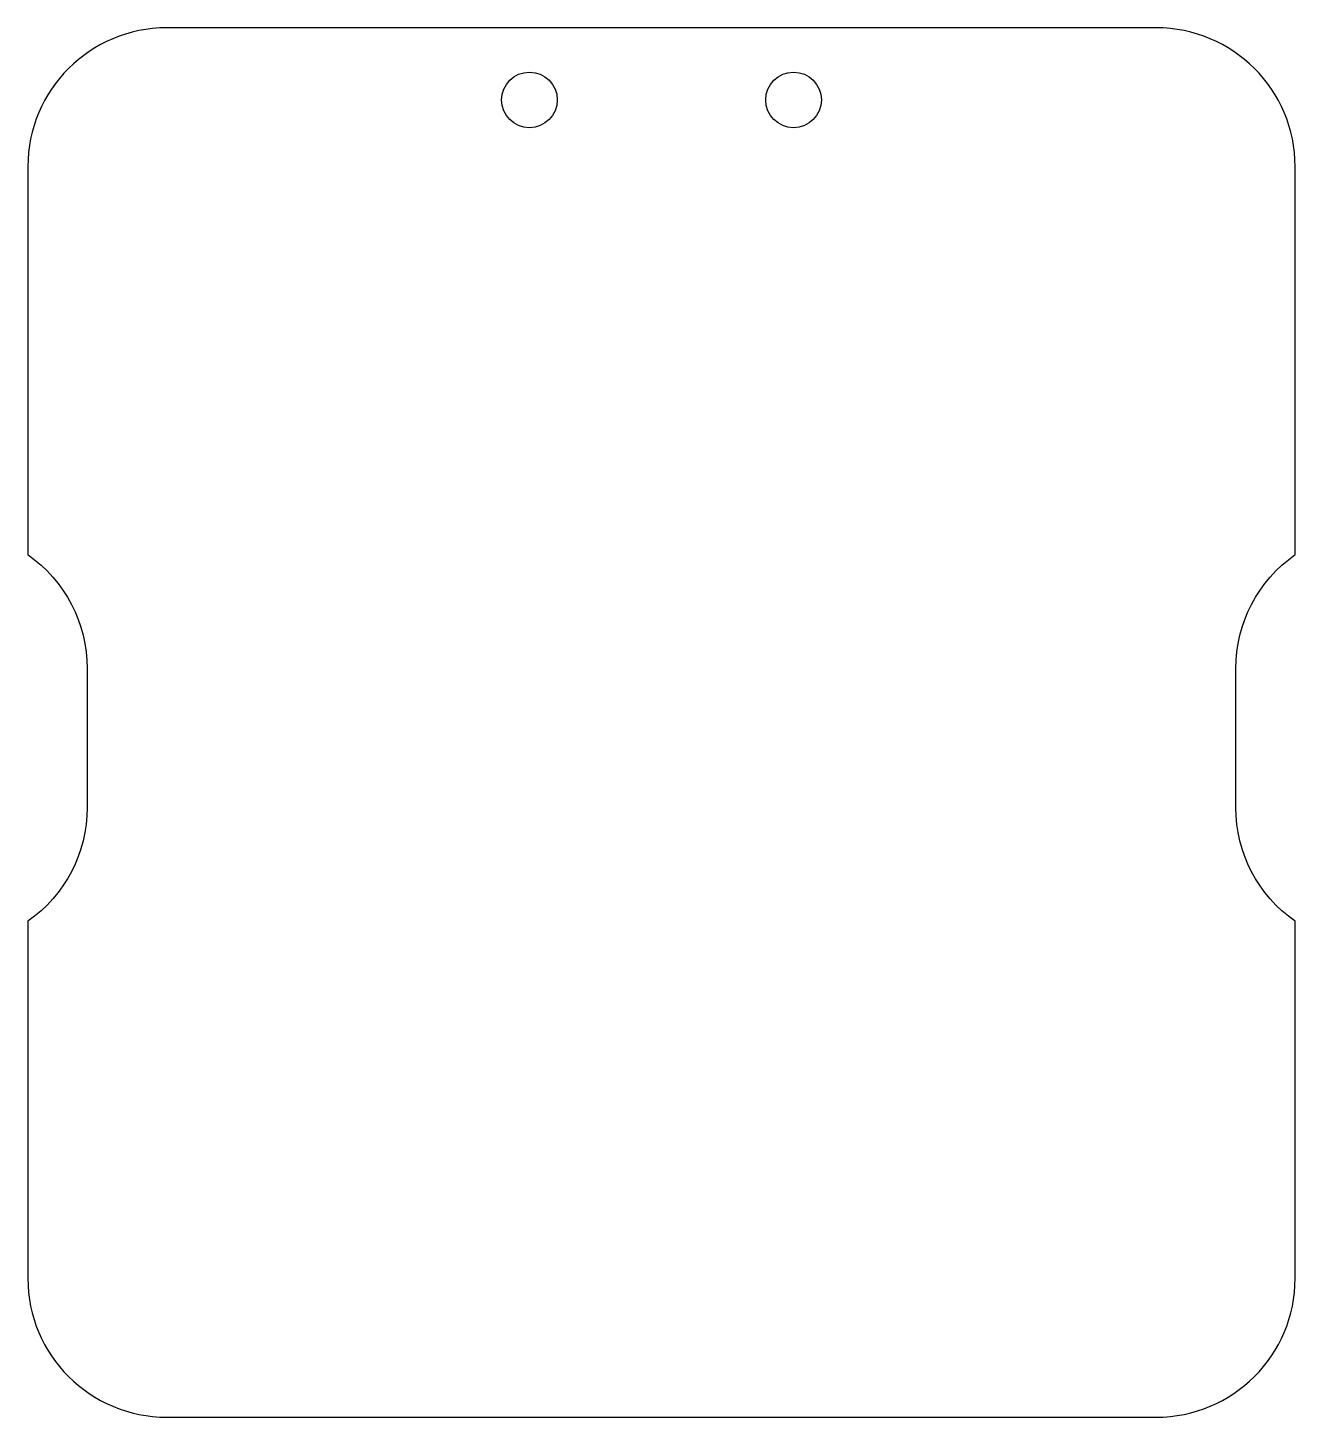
# Model space of a CAD drawing. Header units: millimetres. Extents: x -46 to 46, y 87 to 187.
import ezdxf

# ---------------------------------------------------------------- set-up
doc = ezdxf.new("R2010")
doc.units = ezdxf.units.MM
doc.layers.get('0').update_dxf_attribs({"linetype": 'CONTINUOUS'})

msp = doc.modelspace()

# ---------------------------------------------------------------- linework, layer by layer
msp.add_lwpolyline([(-35.58, 186.56, 0.41421), (-45.58, 176.56), (-45.58, 148.64, -0.24489), (-41.31, 140.44), (-41.31, 130.44, -0.24489), (-45.58, 122.25), (-45.58, 96.56, 0.41421), (-35.58, 86.56), (35.58, 86.56, 0.41421), (45.58, 96.56), (45.58, 122.25, -0.24489), (41.31, 130.44), (41.31, 140.44, -0.24489), (45.58, 148.64), (45.58, 176.56, 0.41421), (35.58, 186.56)], format="xyb", close=True)
for centre in [(-9.5, 181.37), (9.5, 181.37)]:
    msp.add_circle(centre, 2)

doc.saveas('drawing.dxf')
